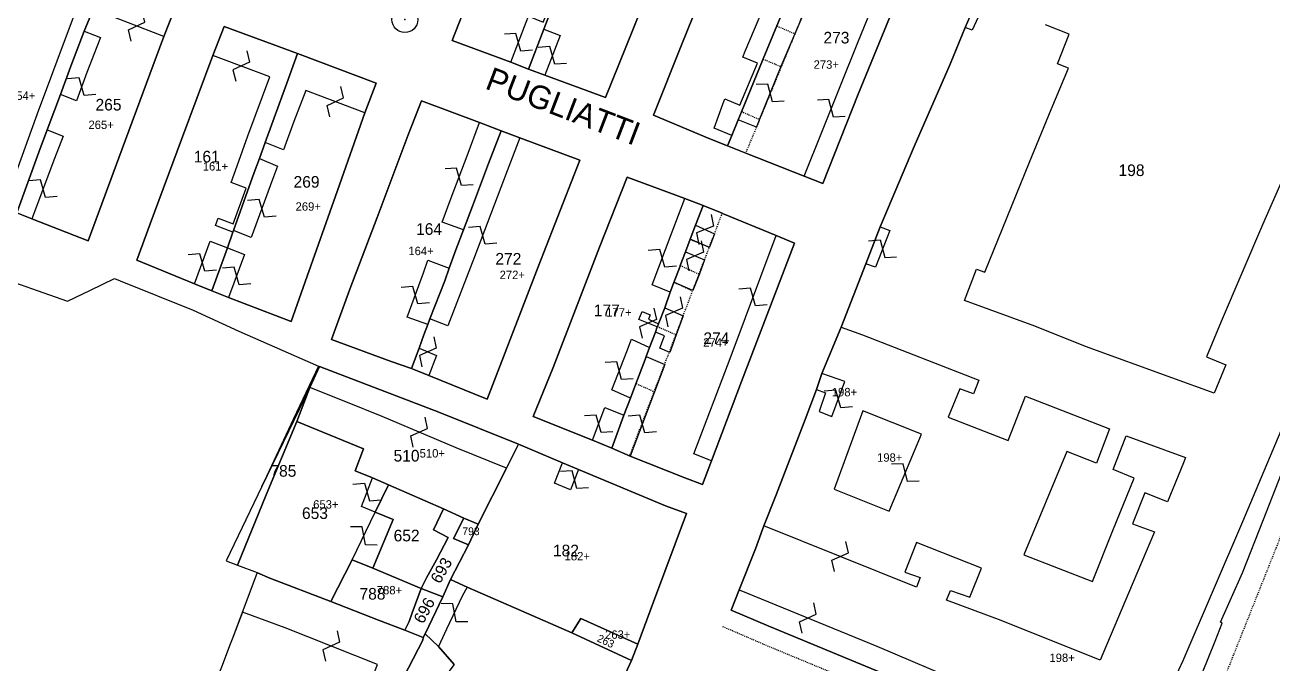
# Model space of a CAD drawing. Header units: metres. Extents: x 48717 to 49347, y 45758 to 46713.
# Drawn here: x 49005.3 to 49198.3, y 46112.6 to 46211.4 of the extents above; entities that cross this region are included whole.
import ezdxf

# ---------------------------------------------------------------- set-up
doc = ezdxf.new("R2010")
doc.units = ezdxf.units.M
for name, pattern in [('CONTINUA', [0]), ('INTERNA', [0]), ('TRATTEGGIATA5', [0.3, 0.15, -0.15])]:
    doc.linetypes.add(name, pattern=pattern)
for name, color, linetype in [('CONFINE', 3, 'CONTINUA'), ('FABBRICATI', 1, 'CONTINUA'), ('FIDUCIALI', 5, 'CONTINUA'), ('LINEEVARIE', 6, 'CONTINUA'), ('PARTICELLE', 7, 'CONTINUA'), ('SIMBOLI', 6, 'CONTINUA'), ('STRADE', 8, 'CONTINUA'), ('TESTI', 3, 'CONTINUA')]:
    doc.layers.add(name, color=color, linetype=linetype)

# ---------------------------------------------------------------- blocks, each defined once
blk = doc.blocks.new('20', base_point=(2.5, 2.5))
at = {"layer": 'SIMBOLI'}
blk.add_circle((2.5, 2.5), 2, dxfattribs=at)
blk.add_point((2.5, 2.5), dxfattribs=at)
blk = doc.blocks.new('14', base_point=(2.5, 2.5))
at = {"layer": 'SIMBOLI'}
for p, q in [((0, 2.5), (1.5, 3.5)), ((1.5, 3.5), (3.5, 1.5)), ((3.5, 1.5), (5, 2.5))]:
    blk.add_line(p, q, dxfattribs=at)

msp = doc.modelspace()

# ---------------------------------------------------------------- linework, layer by layer
at = {"layer": 'CONFINE'}
for points in [[(49003.737, 46171.553), (49006.342, 46170.628), (49011.901, 46168.655), (49015.477, 46170.38), (49019.189, 46172.171), (49020.063, 46171.819), (49031.349, 46167.277), (49038.437, 46164.028), (49050.753, 46158.642), (49046.834, 46150.367), (49041.988, 46140.045), (49036.428, 46128.513), (49038.211, 46127.886), (49041.248, 46126.719), (49037.476, 46116.673), (49036.978, 46115.389), (49035.811, 46112.379)], [(49183.361, 46101.341), (49189.338, 46116.099), (49190.46, 46118.916), (49190.172, 46119.044), (49193.558, 46126.7), (49196.822, 46134.901), (49203.891, 46152.951)]]:
    msp.add_lwpolyline(points, dxfattribs=at)
at = {"layer": 'FABBRICATI'}
for points in [[(49083.208, 46212.736), (49085.488, 46211.8), (49086.441, 46214.089), (49084.087, 46215.061), (49085.042, 46217.525), (49087.092, 46223.032), (49089.327, 46228.734), (49090.091, 46230.64), (49093.011, 46229.441), (49093.955, 46231.713), (49094.404, 46232.909), (49091.444, 46234.082), (49093.103, 46238.114), (49095.244, 46243.204), (49086.356, 46246.673), (49081.76, 46235.176), (49075.835, 46220.335), (49071.4, 46208.981), (49080.449, 46205.615), (49082.831, 46211.805), (49083.208, 46212.736)], [(49096.393, 46230.663), (49093.955, 46231.713), (49093.011, 46229.441), (49095.458, 46228.41), (49094.552, 46226.231), (49090.229, 46215.444), (49087.769, 46216.414), (49087.123, 46214.739), (49089.587, 46213.698), (49089.168, 46212.631), (49086.715, 46213.661), (49085.55, 46210.712), (49088.069, 46209.725), (49085.706, 46203.608), (49095.09, 46200.183), (49099.312, 46210.646), (49106.224, 46227.825), (49110.099, 46237.376), (49100.648, 46241.029), (49098.518, 46235.79), (49096.393, 46230.663)], [(49111.214, 46193.778), (49113.942, 46192.671), (49114.609, 46194.276), (49111.894, 46195.448), (49113.24, 46199.134), (49113.56, 46199.964), (49115.892, 46198.979), (49118.577, 46205.448), (49116.316, 46206.418), (49116.667, 46207.332), (49118.838, 46212.429), (49121.015, 46217.716), (49124.573, 46226.188), (49126.652, 46231.115), (49117.753, 46234.651), (49112.842, 46223.109), (49106.925, 46208.434), (49102.535, 46197.407), (49111.214, 46193.778)], [(49118.437, 46195.575), (49115.634, 46196.726), (49114.609, 46194.276), (49113.942, 46192.671), (49116.786, 46191.537), (49125.825, 46188.007), (49134.198, 46208.947), (49140.848, 46225.221), (49132.245, 46228.871), (49131.441, 46226.722), (49128.491, 46227.968), (49127.745, 46226.195), (49130.683, 46224.861), (49130.22, 46223.717), (49127.281, 46225), (49126.185, 46222.395), (49129.121, 46221.129), (49126.622, 46215.354), (49124.39, 46210.01), (49122.223, 46204.94), (49118.914, 46196.816), (49118.437, 46195.575)], [(48998.314, 46200.589), (48992.873, 46186.875), (49002.032, 46183.132), (49005.41, 46192.522), (49007.486, 46198.232), (49008.672, 46201.416), (49010.327, 46205.824), (49013.618, 46214.654), (49005.275, 46218.162), (49002.735, 46211.739), (48998.314, 46200.589)], [(49013.308, 46199.667), (49010.843, 46200.61), (49008.783, 46195.152), (49011.246, 46194.19), (49009.888, 46190.729), (49006.406, 46181.413), (49015.097, 46178.028), (49019.855, 46190.859), (49024.637, 46203.789), (49026.836, 46209.606), (49018.396, 46212.825), (49015.891, 46213.773), (49014.478, 46210.434), (49016.107, 46209.802), (49017.022, 46209.428), (49016.443, 46208.002), (49014.92, 46204.028), (49013.308, 46199.667)], [(49037.232, 46187.009), (49038.171, 46189.583), (49039.829, 46194.231), (49043.191, 46203.367), (49034.382, 46206.668), (49029.535, 46193.676), (49024.712, 46180.634), (49022.624, 46174.992), (49031.564, 46171.355), (49033.989, 46177.954), (49036.637, 46176.917), (49037.504, 46179.333), (49034.81, 46180.379), (49035.214, 46181.488), (49037.549, 46180.609), (49039.548, 46186.134), (49037.232, 46187.009)], [(49040.293, 46178.538), (49037.595, 46179.59), (49037.504, 46179.333), (49036.637, 46176.917), (49039.296, 46175.873), (49036.823, 46169.255), (49046.502, 46165.528), (49048.646, 46171.692), (49053.645, 46185.78), (49057.917, 46197.792), (49048.748, 46201.27), (49046.919, 46196.449), (49045.333, 46192.088), (49042.483, 46193.197), (49041.604, 46190.708), (49044.369, 46189.562), (49043.641, 46187.508), (49040.293, 46178.538)], [(49064.45, 46166.179), (49066.952, 46173.038), (49067.646, 46175.011), (49070.906, 46173.758), (49071.978, 46176.637), (49073.154, 46179.693), (49069.835, 46180.914), (49071.239, 46184.65), (49073.705, 46191.156), (49075.615, 46196.288), (49066.631, 46199.629), (49064.596, 46194.381), (49059.79, 46181.636), (49055.596, 46170.555), (49052.722, 46162.756), (49061.956, 46159.367), (49065.127, 46158.256), (49066.285, 46161.391), (49067.023, 46163.471), (49067.611, 46165.07), (49064.45, 46166.179)], [(49067.023, 46163.471), (49066.285, 46161.391), (49068.98, 46160.29), (49067.776, 46157.161), (49076.804, 46153.538), (49077.705, 46155.795), (49084.695, 46173.992), (49091.126, 46190.493), (49081.861, 46193.933), (49079.906, 46188.806), (49077.384, 46182.204), (49074.839, 46175.507), (49072.974, 46170.755), (49070.734, 46164.862), (49067.942, 46165.972), (49067.611, 46165.07), (49067.023, 46163.471)], [(49095.006, 46152.256), (49097.958, 46151.062), (49098.954, 46153.707), (49096.071, 46154.995), (49098.397, 46160.878), (49099.133, 46162.794), (49101.923, 46161.494), (49102.822, 46163.901), (49103.098, 46164.7), (49100.238, 46165.863), (49100.747, 46167.104), (49102.025, 46166.541), (49101.747, 46165.881), (49103.307, 46165.191), (49104.248, 46167.65), (49105.09, 46170.058), (49102.34, 46171.2), (49105.414, 46179.413), (49107.389, 46184.559), (49098.445, 46187.836), (49094.156, 46177.029), (49086.996, 46158.442), (49083.938, 46150.826), (49093.069, 46147.172), (49095.006, 46152.256)], [(49121.474, 46178.84), (49113.18, 46182.246), (49113.154, 46182.257), (49110.219, 46183.473), (49109.003, 46180.422), (49111.965, 46179.101), (49111.163, 46177.007), (49111.071, 46177.047), (49108.179, 46178.256), (49107.475, 46176.329), (49110.413, 46175.05), (49109.633, 46172.9), (49108.626, 46170.322), (49105.767, 46171.571), (49105.684, 46171.587), (49105.09, 46170.058), (49104.248, 46167.65), (49107.128, 46166.427), (49106.012, 46163.484), (49105.023, 46160.728), (49103.52, 46161.396), (49104.237, 46163.316), (49102.822, 46163.901), (49101.923, 46161.494), (49101.397, 46160.146), (49104.298, 46158.895), (49102.67, 46154.672), (49098.93, 46144.732), (49107.377, 46141.374), (49110.081, 46140.331), (49111.467, 46143.992), (49108.774, 46145.06), (49114.357, 46159.807), (49121.474, 46178.84)], [(49128.56, 46157.496), (49127.734, 46155.005), (49129.112, 46154.523), (49128.108, 46151.611), (49130.089, 46150.857), (49132.099, 46156.255), (49128.56, 46157.496)], [(49049.367, 46155.355), (49047.396, 46150.07), (49057.704, 46145.85), (49056.376, 46142.454), (49059.055, 46141.38), (49061.558, 46140.3), (49070.068, 46136.575), (49073.198, 46135.153), (49075.436, 46134.187), (49079.771, 46142.846), (49072.009, 46146.026), (49060.577, 46150.852), (49054.937, 46153.124), (49049.367, 46155.355)], [(49134.876, 46151.735), (49130.474, 46139.638), (49138.941, 46136.201), (49143.957, 46148.138), (49134.876, 46151.735)], [(49038.211, 46127.886), (49041.248, 46126.719), (49041.302, 46126.698), (49043.192, 46125.881), (49052.637, 46122.247), (49055.95, 46128.704), (49059.5, 46136.059), (49057.379, 46136.937), (49059.055, 46141.38), (49056.376, 46142.454), (49057.704, 46145.85), (49047.396, 46150.07), (49042.641, 46138.74), (49038.211, 46127.886)], [(49071.144, 46125.636), (49073.72, 46124.451), (49082.096, 46120.791), (49089.888, 46117.382), (49091.27, 46119.636), (49100.111, 46115.635), (49102.52, 46122.214), (49107.624, 46135.828), (49104.397, 46137.059), (49090.949, 46142.657), (49089.67, 46139.504), (49087.204, 46140.559), (49088.475, 46143.662), (49081.639, 46146.562), (49079.771, 46142.846), (49075.436, 46134.187), (49073.897, 46131.024), (49071.144, 46125.636)], [(49055.95, 46128.704), (49052.637, 46122.247), (49060.019, 46119.341), (49064.078, 46117.836), (49064.729, 46119.177), (49065.186, 46120.509), (49066.627, 46124.233), (49059.151, 46127.417), (49055.95, 46128.704)], [(49070.542, 46117.967), (49069.304, 46115.277), (49071.684, 46112.488), (49070.552, 46111.012), (49072.185, 46109.206), (49079.889, 46101.51), (49077.265, 46098.452), (49087.925, 46088.966), (49090.877, 46095.142), (49092.071, 46097.667), (49096.124, 46106.656), (49099.103, 46113.128), (49089.888, 46117.382), (49082.096, 46120.791), (49073.72, 46124.451), (49072.96, 46123.057), (49070.542, 46117.967)], [(49032.2, 46103.06), (49027.986, 46092.286), (49034.588, 46091.633), (49034.699, 46092.275), (49039.304, 46092.079), (49042.176, 46099.326), (49045.062, 46106.229), (49052.328, 46103.697), (49054.558, 46102.926), (49056.674, 46107.708), (49057.006, 46108.423), (49058.078, 46108.001), (49059.844, 46112.525), (49045.573, 46118.195), (49038.993, 46120.584), (49037.476, 46116.673), (49036.978, 46115.389), (49035.811, 46112.379), (49032.2, 46103.06)], [(49091.27, 46119.636), (49089.888, 46117.382), (49099.103, 46113.128), (49100.111, 46115.635), (49091.27, 46119.636)]]:
    msp.add_lwpolyline(points, close=True, dxfattribs=at)
for points in [[(49155.661, 46219.042), (49151.81, 46210.551), (49150.721, 46210.968), (49148.366, 46205.324), (49142.815, 46192.592), (49137.547, 46180.145), (49139.071, 46179.615), (49136.821, 46173.933), (49135.362, 46174.443), (49131.526, 46164.676), (49134.837, 46163.486), (49152.835, 46156.463), (49152.01, 46154.352), (49149.887, 46155.12), (49148.053, 46150.734), (49157.35, 46147.143), (49160.017, 46153.971), (49173.033, 46148.937), (49171.002, 46143.643), (49166.406, 46145.419), (49159.751, 46129.487), (49170.397, 46125.364), (49173.547, 46133.225), (49176.812, 46141.304), (49173.612, 46142.672), (49175.594, 46147.853), (49184.757, 46144.495), (49184.449, 46143.706), (49182.009, 46137.674), (49178.48, 46139.065), (49176.551, 46134.23), (49179.993, 46133.003), (49175.967, 46123.511), (49171.567, 46113.172), (49156.275, 46119.311), (49147.822, 46122.462), (49148.423, 46123.941), (49151.451, 46122.93), (49153.234, 46127.394), (49143.181, 46131.393), (49141.381, 46126.794), (49143.766, 46125.937), (49143.192, 46124.459), (49119.568, 46133.934), (49118.276, 46130.384), (49118.276, 46130.384), (49115.741, 46124.038), (49137.033, 46115.356), (49150.623, 46109.555)], [(49203.784, 46196.638), (49196.665, 46180.503), (49190.283, 46165.555), (49187.994, 46160.097), (49190.981, 46158.857), (49189.191, 46154.437), (49182.64, 46156.805), (49169.327, 46161.678), (49161.466, 46164.796), (49150.607, 46168.758), (49152.442, 46173.62), (49153.732, 46173.162), (49160.663, 46190.152), (49163.99, 46198.301), (49166.663, 46204.678), (49164.979, 46205.366), (49166.792, 46209.945), (49163.149, 46211.404)], [(49183.086, 46110.224), (49184.426, 46113.103), (49193.645, 46134.64), (49201.62, 46153.58)], [(49071.684, 46112.488), (49069.304, 46115.277), (49067.195, 46117.267), (49066.923, 46116.669), (49066.867, 46116.274), (49061.685, 46106.31)]]:
    msp.add_lwpolyline(points, dxfattribs=at)
at = {"layer": 'LINEEVARIE', "linetype": 'TRATTEGGIATA5'}
for points in [[(49239.342, 46242.184), (49242.501, 46241.082), (49240.264, 46235.451), (49234.02, 46219.406), (49223.22, 46192.407), (49211.105, 46161.839), (49200.259, 46134.278), (49188.529, 46104.819), (49182.356, 46089.66), (49167.395, 46095.782), (49120.567, 46115.191), (49113.169, 46118.375)], [(49116.791, 46191.537), (49132.197, 46228.89)], [(49121.59, 46211.23), (49124.224, 46210.08)], [(49119.461, 46206.097), (49122.208, 46204.964)], [(49116.133, 46198.001), (49118.889, 46196.777)], [(49098.881, 46144.877), (49113.154, 46182.257)], [(49108.175, 46178.247), (49111.071, 46177.047)], [(49106.657, 46174.198), (49109.556, 46172.863)], [(49105.767, 46171.571), (49108.432, 46170.325)], [(49103.121, 46164.756), (49105.931, 46163.534)], [(49099.825, 46155.939), (49102.638, 46154.685)]]:
    msp.add_lwpolyline(points, dxfattribs=at)
at = {"layer": 'PARTICELLE'}
for points in [[(49085.55, 46210.712), (49086.715, 46213.661), (49087.123, 46214.739), (49087.769, 46216.414), (49089.929, 46221.82), (49092.129, 46227.284), (49093.011, 46229.441), (49093.955, 46231.713), (49094.404, 46232.909), (49096.061, 46236.843), (49098.2, 46242.048), (49095.244, 46243.204), (49086.356, 46246.673), (49081.76, 46235.176), (49075.835, 46220.335), (49071.4, 46208.981), (49080.449, 46205.615), (49083.191, 46204.548), (49085.55, 46210.712)], [(49085.706, 46203.608), (49095.09, 46200.183), (49099.312, 46210.646), (49106.224, 46227.825), (49110.099, 46237.376), (49100.648, 46241.029), (49098.2, 46242.048), (49096.061, 46236.843), (49094.404, 46232.909), (49093.955, 46231.713), (49093.011, 46229.441), (49092.129, 46227.284), (49089.929, 46221.82), (49087.769, 46216.414), (49087.123, 46214.739), (49086.715, 46213.661), (49085.55, 46210.712), (49083.191, 46204.548), (49085.706, 46203.608)], [(49116.108, 46197.939), (49119.476, 46206.135), (49121.6, 46211.253), (49123.793, 46216.539), (49126.185, 46222.395), (49127.281, 46225), (49127.745, 46226.195), (49128.491, 46227.968), (49129.291, 46230.104), (49126.652, 46231.115), (49117.753, 46234.651), (49112.842, 46223.109), (49106.925, 46208.434), (49102.535, 46197.407), (49111.214, 46193.778), (49113.942, 46192.671), (49114.609, 46194.276), (49115.634, 46196.726), (49116.108, 46197.939)], [(49116.786, 46191.537), (49125.825, 46188.007), (49128.702, 46186.88), (49134.144, 46200.663), (49141.844, 46219.458), (49143.708, 46223.928), (49140.848, 46225.221), (49132.245, 46228.871), (49129.291, 46230.104), (49128.491, 46227.968), (49127.745, 46226.195), (49127.281, 46225), (49126.185, 46222.395), (49123.793, 46216.539), (49121.6, 46211.253), (49119.476, 46206.135), (49116.108, 46197.939), (49115.634, 46196.726), (49114.609, 46194.276), (49113.942, 46192.671), (49116.786, 46191.537)], [(49007.503, 46191.689), (49008.783, 46195.152), (49010.843, 46200.61), (49012.459, 46204.984), (49014.478, 46210.434), (49015.891, 46213.773), (49017.73, 46218.599), (49007.225, 46223.075), (49005.275, 46218.162), (49002.735, 46211.739), (48998.314, 46200.589), (48992.873, 46186.875), (49002.032, 46183.132), (49004.085, 46182.309), (49007.503, 46191.689)], [(49006.406, 46181.413), (49015.097, 46178.028), (49019.855, 46190.859), (49024.637, 46203.789), (49026.836, 46209.606), (49028.647, 46214.261), (49017.73, 46218.599), (49015.891, 46213.773), (49014.478, 46210.434), (49012.459, 46204.984), (49010.843, 46200.61), (49008.783, 46195.152), (49007.503, 46191.689), (49004.085, 46182.309), (49006.406, 46181.413)], [(49024.712, 46180.634), (49022.624, 46174.992), (49031.564, 46171.355), (49034.254, 46170.255), (49036.637, 46176.917), (49037.504, 46179.333), (49037.595, 46179.59), (49040.805, 46188.579), (49041.604, 46190.708), (49042.483, 46193.197), (49045.847, 46202.364), (49047.485, 46206.977), (49036.138, 46211.145), (49034.382, 46206.668), (49029.535, 46193.676), (49024.712, 46180.634)], [(49036.637, 46176.917), (49034.254, 46170.255), (49036.823, 46169.255), (49046.502, 46165.528), (49048.646, 46171.692), (49053.645, 46185.78), (49057.917, 46197.792), (49059.619, 46202.382), (49047.485, 46206.977), (49045.847, 46202.364), (49042.483, 46193.197), (49041.604, 46190.708), (49040.805, 46188.579), (49037.595, 46179.59), (49037.504, 46179.333), (49036.637, 46176.917)], [(49073.154, 46179.693), (49074.523, 46183.344), (49077.009, 46189.955), (49078.988, 46195.006), (49075.615, 46196.288), (49066.631, 46199.629), (49064.596, 46194.381), (49059.79, 46181.636), (49055.596, 46170.555), (49052.722, 46162.756), (49061.956, 46159.367), (49065.127, 46158.256), (49066.285, 46161.391), (49067.023, 46163.471), (49067.611, 46165.07), (49067.942, 46165.972), (49070.237, 46171.843), (49070.906, 46173.758), (49071.978, 46176.637), (49073.154, 46179.693)], [(49067.776, 46157.161), (49076.804, 46153.538), (49077.705, 46155.795), (49084.695, 46173.992), (49091.126, 46190.493), (49081.861, 46193.933), (49078.988, 46195.006), (49077.009, 46189.955), (49074.523, 46183.344), (49073.154, 46179.693), (49071.978, 46176.637), (49070.906, 46173.758), (49070.237, 46171.843), (49067.942, 46165.972), (49067.611, 46165.07), (49067.023, 46163.471), (49066.285, 46161.391), (49065.127, 46158.256), (49067.776, 46157.161)], [(49097.958, 46151.062), (49098.954, 46153.707), (49099.79, 46155.904), (49101.208, 46159.667), (49101.397, 46160.146), (49101.923, 46161.494), (49102.822, 46163.901), (49103.098, 46164.7), (49103.121, 46164.756), (49103.307, 46165.191), (49104.248, 46167.65), (49105.09, 46170.058), (49105.684, 46171.587), (49106.623, 46174.112), (49106.657, 46174.198), (49107.475, 46176.329), (49108.179, 46178.256), (49109.003, 46180.422), (49110.219, 46183.473), (49107.389, 46184.559), (49098.445, 46187.836), (49094.156, 46177.029), (49086.996, 46158.442), (49083.938, 46150.826), (49093.069, 46147.172), (49096.104, 46145.971), (49097.958, 46151.062)], [(49121.474, 46178.84), (49113.18, 46182.246), (49113.154, 46182.257), (49110.219, 46183.473), (49109.003, 46180.422), (49108.179, 46178.256), (49107.475, 46176.329), (49106.657, 46174.198), (49106.623, 46174.112), (49105.684, 46171.587), (49105.09, 46170.058), (49104.248, 46167.65), (49103.307, 46165.191), (49103.121, 46164.756), (49103.098, 46164.7), (49102.822, 46163.901), (49101.923, 46161.494), (49101.397, 46160.146), (49101.208, 46159.667), (49099.79, 46155.904), (49098.954, 46153.707), (49097.958, 46151.062), (49096.104, 46145.971), (49098.93, 46144.732), (49107.377, 46141.374), (49110.081, 46140.331), (49111.467, 46143.992), (49116.109, 46156.247), (49124.31, 46177.66), (49121.474, 46178.84)], [(49049.367, 46155.355), (49047.396, 46150.07), (49057.704, 46145.85), (49056.376, 46142.454), (49059.055, 46141.38), (49061.558, 46140.3), (49070.068, 46136.575), (49073.198, 46135.153), (49075.436, 46134.187), (49079.771, 46142.846), (49081.639, 46146.562), (49069.347, 46151.532), (49050.902, 46158.574), (49049.367, 46155.355)], [(49036.428, 46128.513), (49038.211, 46127.886), (49042.641, 46138.74), (49047.396, 46150.07), (49049.367, 46155.355), (49041.988, 46140.045), (49036.428, 46128.513)], [(49038.211, 46127.886), (49041.248, 46126.719), (49041.302, 46126.698), (49043.192, 46125.881), (49052.637, 46122.247), (49055.95, 46128.704), (49059.151, 46127.417), (49062.262, 46134.932), (49059.5, 46136.059), (49061.558, 46140.3), (49059.055, 46141.38), (49056.376, 46142.454), (49057.704, 46145.85), (49047.396, 46150.07), (49042.641, 46138.74), (49038.211, 46127.886)], [(49071.144, 46125.636), (49073.72, 46124.451), (49082.096, 46120.791), (49089.888, 46117.382), (49091.27, 46119.636), (49100.111, 46115.635), (49102.52, 46122.214), (49107.624, 46135.828), (49104.397, 46137.059), (49090.949, 46142.657), (49088.475, 46143.662), (49081.639, 46146.562), (49079.771, 46142.846), (49075.436, 46134.187), (49073.897, 46131.024), (49071.144, 46125.636)], [(49062.262, 46134.932), (49059.151, 46127.417), (49066.627, 46124.233), (49067.441, 46125.885), (49068.964, 46128.673), (49070.788, 46132.12), (49068.493, 46133.312), (49070.068, 46136.575), (49061.558, 46140.3), (49059.5, 46136.059), (49062.262, 46134.932)], [(49067.441, 46125.885), (49066.627, 46124.233), (49069.932, 46122.978), (49071.144, 46125.636), (49073.897, 46131.024), (49071.601, 46131.991), (49073.198, 46135.153), (49070.068, 46136.575), (49068.493, 46133.312), (49070.788, 46132.12), (49068.964, 46128.673), (49067.441, 46125.885)], [(49073.198, 46135.153), (49071.601, 46131.991), (49073.897, 46131.024), (49075.436, 46134.187), (49073.198, 46135.153)], [(49055.95, 46128.704), (49052.637, 46122.247), (49060.019, 46119.341), (49064.078, 46117.836), (49064.729, 46119.177), (49065.186, 46120.509), (49066.627, 46124.233), (49059.151, 46127.417), (49055.95, 46128.704)], [(49069.304, 46115.277), (49071.684, 46112.488), (49070.552, 46111.012), (49072.185, 46109.206), (49079.889, 46101.51), (49077.265, 46098.452), (49087.925, 46088.966), (49090.877, 46095.142), (49092.071, 46097.667), (49096.124, 46106.656), (49099.103, 46113.128), (49089.888, 46117.382), (49082.096, 46120.791), (49073.72, 46124.451), (49071.144, 46125.636), (49069.932, 46122.978), (49067.195, 46117.267), (49069.304, 46115.277)], [(49064.729, 46119.177), (49064.078, 46117.836), (49066.923, 46116.669), (49067.195, 46117.267), (49069.932, 46122.978), (49066.627, 46124.233), (49065.186, 46120.509), (49064.729, 46119.177)], [(49091.27, 46119.636), (49089.888, 46117.382), (49099.103, 46113.128), (49100.111, 46115.635), (49091.27, 46119.636)]]:
    msp.add_lwpolyline(points, close=True, dxfattribs=at)
for points in [[(49153.928, 46218.465), (49150.721, 46210.968), (49148.366, 46205.324), (49142.815, 46192.592), (49137.547, 46180.145), (49135.362, 46174.443), (49131.526, 46164.676), (49128.56, 46157.496), (49127.734, 46155.005), (49125.979, 46150.378), (49121.507, 46138.75), (49119.568, 46133.934), (49118.276, 46130.384), (49115.741, 46124.038), (49115.741, 46124.038), (49114.547, 46120.904), (49120.361, 46118.444), (49140.644, 46110.044)], [(49183.361, 46101.341), (49189.338, 46116.099), (49190.46, 46118.916), (49190.172, 46119.044), (49193.558, 46126.7), (49196.822, 46134.901), (49203.891, 46152.951)], [(49061.685, 46106.31), (49066.867, 46116.274), (49066.923, 46116.669), (49064.078, 46117.836), (49060.019, 46119.341), (49052.637, 46122.247), (49043.192, 46125.881), (49041.302, 46126.698), (49041.248, 46126.719), (49037.476, 46116.673), (49036.978, 46115.389), (49035.811, 46112.379)], [(49071.684, 46112.488), (49069.304, 46115.277), (49067.195, 46117.267), (49066.923, 46116.669), (49066.867, 46116.274), (49061.685, 46106.31)]]:
    msp.add_lwpolyline(points, dxfattribs=at)
at = {"layer": 'STRADE', "linetype": 'INTERNA'}
for points in [[(49086.356, 46246.673), (49095.244, 46243.204), (49098.2, 46242.048), (49100.648, 46241.029), (49110.099, 46237.376), (49106.224, 46227.825), (49099.312, 46210.646), (49095.09, 46200.183), (49085.706, 46203.608), (49083.191, 46204.548), (49080.449, 46205.615), (49071.4, 46208.981), (49075.835, 46220.335), (49081.76, 46235.176), (49086.356, 46246.673)], [(49117.753, 46234.651), (49126.652, 46231.115), (49129.291, 46230.104), (49132.245, 46228.871), (49140.848, 46225.221), (49143.708, 46223.928), (49141.844, 46219.458), (49134.144, 46200.663), (49128.702, 46186.88), (49125.825, 46188.007), (49116.786, 46191.537), (49113.942, 46192.671), (49111.214, 46193.778), (49102.535, 46197.407), (49106.925, 46208.434), (49112.842, 46223.109), (49117.753, 46234.651)], [(49005.275, 46218.162), (49007.225, 46223.075), (49017.73, 46218.599), (49028.647, 46214.261), (49026.836, 46209.606), (49024.637, 46203.789), (49019.855, 46190.859), (49015.097, 46178.028), (49006.406, 46181.413), (49004.085, 46182.309), (49002.032, 46183.132), (48992.873, 46186.875), (48998.314, 46200.589), (49002.735, 46211.739), (49005.275, 46218.162)], [(49034.382, 46206.668), (49036.138, 46211.145), (49047.485, 46206.977), (49059.619, 46202.382), (49057.917, 46197.792), (49053.645, 46185.78), (49048.646, 46171.692), (49046.502, 46165.528), (49036.823, 46169.255), (49034.254, 46170.255), (49031.564, 46171.355), (49022.624, 46174.992), (49024.712, 46180.634), (49029.535, 46193.676), (49034.382, 46206.668)], [(49066.631, 46199.629), (49075.615, 46196.288), (49078.988, 46195.006), (49081.861, 46193.933), (49091.126, 46190.493), (49084.695, 46173.992), (49077.705, 46155.795), (49076.804, 46153.538), (49067.776, 46157.161), (49065.127, 46158.256), (49061.956, 46159.367), (49052.722, 46162.756), (49055.596, 46170.555), (49059.79, 46181.636), (49064.596, 46194.381), (49066.631, 46199.629)], [(49098.445, 46187.836), (49107.389, 46184.559), (49110.219, 46183.473), (49113.154, 46182.257), (49113.18, 46182.246), (49121.474, 46178.84), (49124.31, 46177.66), (49116.109, 46156.247), (49111.467, 46143.992), (49110.081, 46140.331), (49107.377, 46141.374), (49098.93, 46144.732), (49096.104, 46145.971), (49093.069, 46147.172), (49083.938, 46150.826), (49086.996, 46158.442), (49094.156, 46177.029), (49098.445, 46187.836)]]:
    msp.add_lwpolyline(points, close=True, dxfattribs=at)
at = {"layer": 'STRADE'}
for points in [[(49140.644, 46110.044), (49120.361, 46118.444), (49114.547, 46120.904), (49115.741, 46124.038), (49118.276, 46130.384), (49119.568, 46133.934), (49121.507, 46138.75), (49125.979, 46150.378), (49127.734, 46155.005), (49128.56, 46157.496), (49131.526, 46164.676), (49135.362, 46174.443), (49137.547, 46180.145), (49142.815, 46192.592), (49148.366, 46205.324), (49150.721, 46210.968), (49153.928, 46218.465)], [(49003.737, 46171.553), (49006.342, 46170.628), (49011.901, 46168.655), (49015.477, 46170.38), (49019.189, 46172.171), (49020.063, 46171.819), (49031.349, 46167.277), (49038.437, 46164.028), (49050.753, 46158.642), (49046.834, 46150.367), (49041.988, 46140.045), (49049.367, 46155.355), (49050.902, 46158.574), (49069.347, 46151.532), (49081.639, 46146.562), (49088.475, 46143.662), (49090.949, 46142.657), (49104.397, 46137.059), (49107.624, 46135.828), (49102.52, 46122.214), (49100.111, 46115.635), (49099.103, 46113.128), (49096.124, 46106.656)]]:
    msp.add_lwpolyline(points, dxfattribs=at)

# ---------------------------------------------------------------- block references
at = {"layer": 'FIDUCIALI'}
msp.add_blockref('20', (49064.09, 46212.202), dxfattribs=at)
at = {"layer": 'SIMBOLI'}
for p, rotation in [((49022.615, 46211.215), 69.906), ((49081.64, 46208.711), 150.527), ((49038.787, 46205.018), 250.172), ((49086.887, 46206.668), 150.47), ((49014.114, 46201.848), 151.444), ((49053.332, 46199.531), 69.963), ((49120.568, 46200.878), 149.267), ((49130.011, 46198.478), 149.668), ((49008.147, 46186.072), 151.215), ((49072.472, 46187.903), 150.871), ((49041.968, 46183.023), 151.215), ((49110.485, 46179.762), 247.25), ((49076.112, 46178.856), 150.814), ((49137.946, 46176.774), -30.14), ((49032.777, 46174.656), 151.559), ((49103.877, 46175.306), 151.157), ((49108.945, 46175.69), 247.708), ((49038.06, 46172.565), 151.215), ((49065.701, 46169.609), 151.73), ((49117.915, 46169.323), 151.157), ((49105.689, 46167.038), 248.109), ((49101.667, 46165.282), 248.854), ((49067.633, 46160.841), 248.797), ((49097.235, 46157.937), 149.897), ((49131.094, 46153.556), 151.272), ((49094.038, 46149.715), 150.756), ((49100.8, 46149.703), 151.043), ((49066.293, 46148.439), 68.187), ((49141.449, 46142.169), 148.522), ((49090.309, 46141.079), 149.324), ((49058.217, 46139.158), -29.051), ((49057.725, 46132.381), 145.084), ((49131.381, 46129.196), 69.047), ((49071.751, 46120.513), 145.485), ((49126.388, 46119.697), 68.817), ((49052.709, 46115.361), 249.255)]:
    msp.add_blockref('14', p, dxfattribs=dict(at, rotation=rotation))

# ---------------------------------------------------------------- texts
at = {"layer": 'FABBRICATI', "color": 7}
for s, p in [('273+', (49127.274, 46204.606)), ('154+', (49003.032, 46199.792)), ('265+', (49015.165, 46195.292)), ('161+', (49032.834, 46188.87)), ('269+', (49047.185, 46182.661)), ('164+', (49064.621, 46175.792)), ('272+', (49078.732, 46172.092)), ('177+', (49095.216, 46166.29)), ('274+', (49110.2, 46161.648)), ('198+', (49130.084, 46153.969)), ('510+', (49066.366, 46144.51)), ('198+', (49137.083, 46143.853)), ('653+', (49049.905, 46136.606)), ('182+', (49088.782, 46128.605)), ('788+', (49059.743, 46123.354)), ('263+', (49095.031, 46116.485)), ('198+', (49163.735, 46112.898))]:
    msp.add_text(s, height=1.3, dxfattribs=at).set_placement(p)
at = {"layer": 'PARTICELLE', "color": 7}
for s, height, p in [('273', 1.8, (49128.793, 46208.515)), ('265', 1.8, (49016.258, 46198.154)), ('161', 1.8, (49031.441, 46190.123)), ('198', 1.8, (49174.421, 46188.02)), ('269', 1.8, (49046.875, 46186.221)), ('164', 1.8, (49065.812, 46178.927)), ('272', 1.8, (49078.073, 46174.327)), ('177', 1.8, (49093.281, 46166.359)), ('274', 1.8, (49110.232, 46162.053)), ('510', 1.8, (49062.333, 46143.886)), ('785', 1.8, (49043.292, 46141.537)), ('653', 1.8, (49048.176, 46135.008)), ('652', 1.8, (49062.343, 46131.544)), ('793', 1.2, (49072.964, 46132.507)), ('182', 1.8, (49086.977, 46129.224)), ('788', 1.8, (49057.068, 46122.541))]:
    msp.add_text(s, height=height, dxfattribs=at).set_placement(p)
for s, height, rotation, p in [('693', 1.8, 60.452, (49069.503, 46124.875)), ('696', 1.8, 61.769, (49066.909, 46118.672)), ('263', 1.2, 334.976, (49093.674, 46116.139))]:
    msp.add_text(s, height=height, rotation=rotation, dxfattribs=at).set_placement(p)
at = {"layer": 'TESTI', "color": 3}
msp.add_text('PUGLIATTI', height=3.6, rotation=339.044, dxfattribs=at).set_placement((49076.317, 46201.593))

doc.saveas('drawing.dxf')
